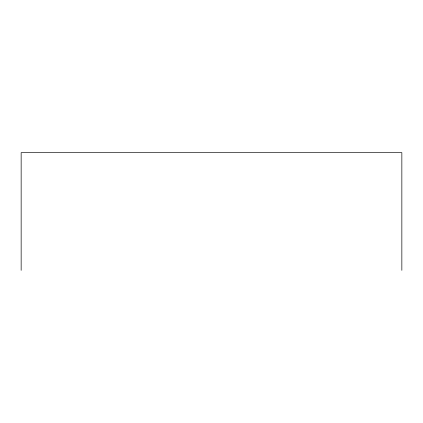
<?xml version="1.0" encoding="UTF-8"?>
<svg xmlns="http://www.w3.org/2000/svg" width="423" height="423" viewBox="0 0 423 423"><rect width="100%" height="100%" fill="white"/><g stroke="black" fill="none" stroke-linecap="round" stroke-linejoin="round"><path stroke-width="0.63" d="M401.85 270.345L401.85 152.655L21.15 152.655L21.15 270.345"/></g></svg>
